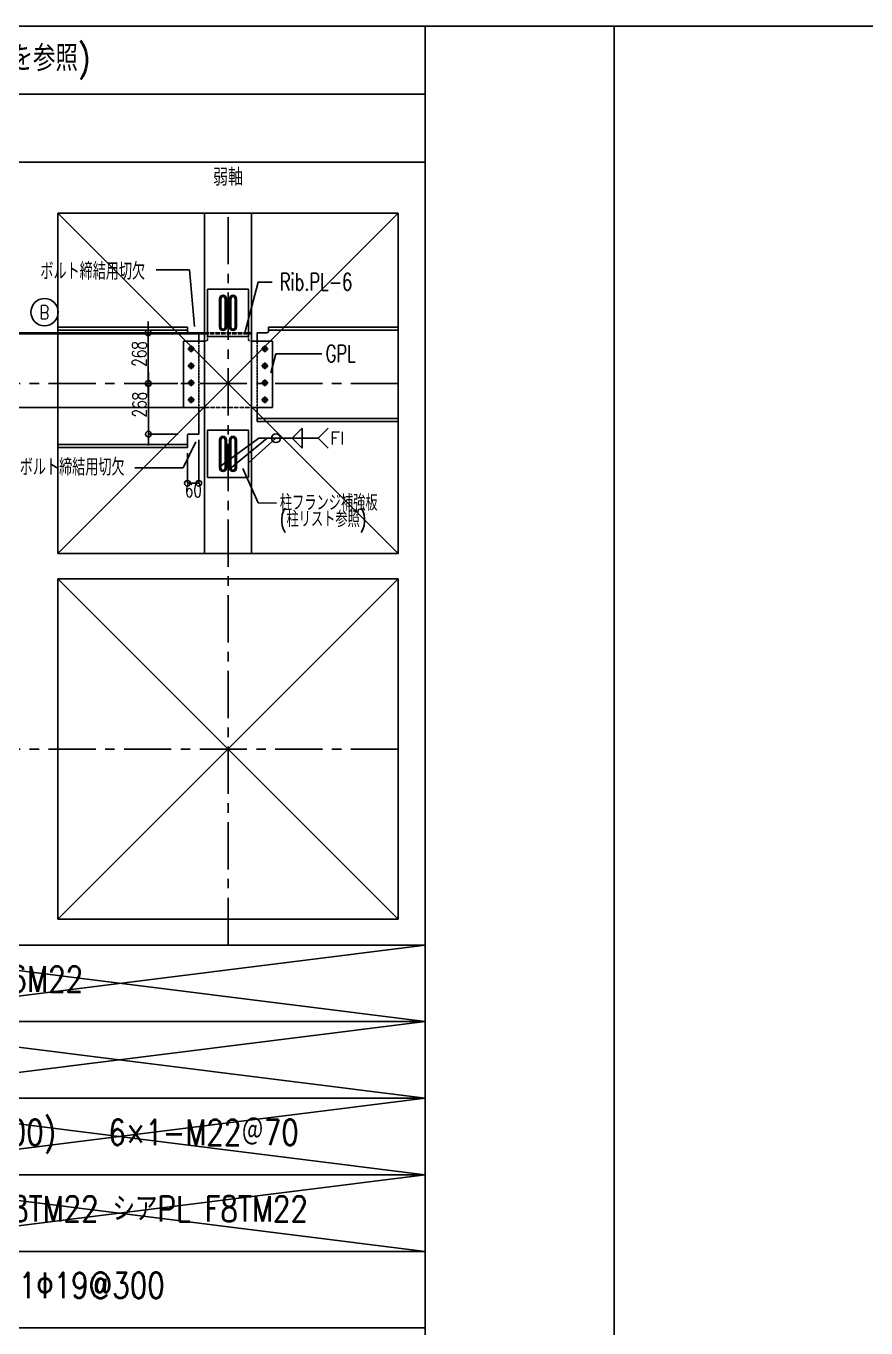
# Model space of a CAD drawing. Extents: x -668440 to 1010955, y -1678500 to 210463.
# Drawn here: x -406114 to -361664, y -784110 to -715260 of the extents above; entities that cross this region are included whole.
import ezdxf
from ezdxf.enums import TextEntityAlignment as Align

# ---------------------------------------------------------------- set-up
doc = ezdxf.new("R2010")
doc.units = 0
doc.header["$MEASUREMENT"] = 0
doc.linetypes.add('CENTER', pattern=[2, 1.25, -0.25, 0.25, -0.25])
doc.linetypes.add('HASEN_S', pattern=[2, 1.5, -0.5])
doc.layers.get('0').update_dxf_attribs({"color": 3, "linetype": 'CONTINUOUS'})
doc.layers.get('Defpoints').update_dxf_attribs({"color": 251, "linetype": 'CONTINUOUS'})
doc.layers.add('00_ADDL', color=253, linetype='CONTINUOUS', plot=False)
for name, color, linetype in [('00_詳細', 7, 'CONTINUOUS'), ('098', 7, 'CONTINUOUS'), ('100', 5, 'CENTER'), ('_1-1_L-CL', 3, 'CONTINUOUS'), ('_1-3_L-CS', 1, 'CONTINUOUS'), ('_1-B_TXT1', 3, 'CONTINUOUS'), ('_1-C_INP1', 3, 'CONTINUOUS'), ('_5-6_GS-M', 6, 'CONTINUOUS'), ('_5-7_GS-H', 4, 'HASEN_S'), ('_B-2_PL-M', 3, 'CONTINUOUS'), ('_B-3_PL-H', 4, 'HASEN_S'), ('_B-6_BN-M', 3, 'CONTINUOUS'), ('修正2022年4月20日', 2, 'CONTINUOUS')]:
    doc.layers.add(name, color=color, linetype=linetype)
doc.styles.add('DRACAD', font='txt', dxfattribs={"width": 0.85, "bigfont": 'extfont2'})
doc.styles.add('S000', font='simplex.shx', dxfattribs={"width": 0.7, "bigfont": 'extfont2.shx'})
doc.styles.add('S020', font='simplex.shx', dxfattribs={"width": 0.8, "height": 100, "bigfont": 'extfont2.shx'})
doc.styles.add('S030', font='simplex.shx', dxfattribs={"width": 0.8, "bigfont": 'extfont2.shx'})
doc.dimstyles.new('S300', dxfattribs={"dimscale": 300, "dimtxt": 2.5, "dimasz": 1, "dimexe": 0, "dimexo": 1, "dimgap": 0.5, "dimtad": 1, "dimdec": 0, "dimzin": 0, "dimdsep": 46, "dimtxsty": 'S000', "dimblk": 'ORIGIN', "dimcen": 1, "dimclrd": 256, "dimclre": 256, "dimclrt": 6, "dimadec": 0, "dimazin": 0, "dimtfac": 1, "dimtdec": 0, "dimtix": 1, "dimtmove": 2, "dimatfit": 3, "dimldrblk": 'OPEN30', "dimfxl": 1, "dimtolj": 1, "dimtzin": 0, "dimlwd": -1, "dimlwe": -1, "dimarcsym": 0})

# ---------------------------------------------------------------- blocks, each defined once
blk = doc.blocks.new('_ORIGIN')
at = {"color": 0, "linetype": 'ByBlock', "lineweight": -2}
blk.add_line((0, 0), (-1, 0), dxfattribs=at)
blk.add_circle((0, 0), 0.5, dxfattribs=at)
blk = doc.blocks.new('*D10595')
at = {"layer": '_1-3_L-CS', "ltscale": 0.333333}
for p, q in [((-207034.7, -377742.7), (-207034.7, -377712.7)), ((-206856, -377772.7), (-207034.7, -377772.7)), ((-207034.7, -378040.7), (-207034.7, -377772.7)), ((-206877.3, -378040.7), (-207034.7, -378040.7)), ((-207034.7, -378070.7), (-207034.7, -378100.7))]:
    blk.add_line(p, q, dxfattribs=at)
at = {"layer": 'Defpoints', "color": 0}
for p in [(-207034.7, -377772.7), (-206826, -377772.7), (-206847.3, -378040.7)]:
    blk.add_point(p, dxfattribs=at)
at = {"layer": '_1-3_L-CS', "linetype": 'ByBlock', "xscale": 30, "yscale": 30, "zscale": 30}
for p, rotation in [((-207034.7, -377772.7), 270), ((-207034.7, -378040.7), 90)]:
    blk.add_blockref('_ORIGIN', p, dxfattribs=dict(at, rotation=rotation))
at = {"layer": '_1-3_L-CS', "color": 6, "insert": (-207081.7, -377884.9), "char_height": 75, "attachment_point": 5, "rotation": 90, "style": 'S000'}
blk.add_mtext('\\A1;268', dxfattribs=at)
blk = doc.blocks.new('_Open30')
at = {"color": 0, "linetype": 'ByBlock', "lineweight": -2}
for p, q in [((-1, 0.27), (0, 0)), ((0, 0), (-1, -0.27)), ((0, 0), (-1, 0))]:
    blk.add_line(p, q, dxfattribs=at)
blk = doc.blocks.new('*D10596')
at = {"layer": '_1-3_L-CS', "ltscale": 0.333333}
for p, q in [((-207033.7, -378010.7), (-207033.7, -377980.7)), ((-206877.3, -378040.7), (-207033.7, -378040.7)), ((-207033.7, -378308.7), (-207033.7, -378040.7)), ((-206876.4, -378308.7), (-207033.7, -378308.7)), ((-207033.7, -378338.7), (-207033.7, -378368.7))]:
    blk.add_line(p, q, dxfattribs=at)
at = {"layer": 'Defpoints', "color": 0}
for p in [(-207033.7, -378040.7), (-206847.3, -378040.7), (-206846.4, -378308.7)]:
    blk.add_point(p, dxfattribs=at)
at = {"layer": '_1-3_L-CS', "linetype": 'ByBlock', "xscale": 30, "yscale": 30, "zscale": 30}
for p, rotation in [((-207033.7, -378040.7), 270), ((-207033.7, -378308.7), 90)]:
    blk.add_blockref('_ORIGIN', p, dxfattribs=dict(at, rotation=rotation))
at = {"layer": '_1-3_L-CS', "color": 6, "insert": (-207080.7, -378152.9), "char_height": 75, "attachment_point": 5, "rotation": 90, "style": 'S000'}
blk.add_mtext('\\A1;268', dxfattribs=at)
blk = doc.blocks.new('*D10598')
at = {"layer": '_1-3_L-CS'}
for p, q in [((-206767.3, -378338.7), (-206767.3, -378568.9)), ((-206827.3, -378409.5), (-206827.3, -378568.9)), ((-206797.3, -378568.9), (-206797.3, -378568.9))]:
    blk.add_line(p, q, dxfattribs=at)
at = {"layer": 'Defpoints', "color": 0}
for p in [(-206767.3, -378308.7), (-206827.3, -378379.5), (-206827.3, -378568.9)]:
    blk.add_point(p, dxfattribs=at)
at = {"layer": '_1-3_L-CS', "linetype": 'ByBlock', "xscale": 30, "yscale": 30, "zscale": 30, "rotation": 180}
blk.add_blockref('_ORIGIN', (-206827.3, -378568.9), dxfattribs=at)
at = {"layer": '_1-3_L-CS', "linetype": 'ByBlock', "xscale": 30, "yscale": 30, "zscale": 30}
blk.add_blockref('_ORIGIN', (-206767.3, -378568.9), dxfattribs=at)
at = {"layer": '_1-3_L-CS', "color": 6, "insert": (-206795.6, -378605.5), "char_height": 75, "attachment_point": 5, "style": 'S000'}
blk.add_mtext('\\A1;60', dxfattribs=at)
blk = doc.blocks.new('剛接合部C1Y')
at = {"layer": '00_ADDL'}
for p, q in [((-205569.24126, -381010.73644), (-205569.24126, -376150.73644)), ((-207512.31713, -377140.73644), (-205712.31713, -378940.73644)), ((-205712.31713, -377140.73644), (-207512.31713, -378940.73644)), ((-207512.31713, -379074.06977), (-205712.31713, -380874.06977)), ((-205712.31713, -379074.06977), (-207512.31713, -380874.06977)), ((-208805.39301, -381010.73644), (-205569.24126, -381415.73644)), ((-205569.24126, -381010.73644), (-208805.39301, -381415.73644)), ((-208805.39301, -381415.73644), (-205569.24126, -381820.73644)), ((-205569.24126, -381415.73644), (-208805.39301, -381820.73644)), ((-208805.39301, -381820.73644), (-205569.24126, -382225.73644)), ((-205569.24126, -381820.73644), (-208805.39301, -382225.73644)), ((-208805.39301, -382225.73644), (-205569.24126, -382630.73644)), ((-205569.24126, -382225.73644), (-208805.39301, -382630.73644))]:
    blk.add_line(p, q, dxfattribs=at)
at = {"layer": '00_ADDL', "transparency": 33554661}
for p, q in [((-206730.56713, -377772.73644), (-209623.92615, -377772.73644)), ((-206730.56713, -377778.73644), (-209623.92615, -377778.73644)), ((-206847.31713, -378167.73644), (-208807.60986, -378167.73644))]:
    blk.add_line(p, q, dxfattribs=at)
at = {"layer": '00_ADDL'}
for points in [[(-207512.31713, -378940.73644), (-207512.31713, -377140.73644), (-205712.31713, -377140.73644), (-205712.31713, -378940.73644)], [(-207512.31713, -380874.06977), (-207512.31713, -379074.06977), (-205712.31713, -379074.06977), (-205712.31713, -380874.06977)]]:
    blk.add_lwpolyline(points, close=True, dxfattribs=at)
at = {"layer": '00_詳細'}
for p, q in [((-206737.31713, -378940.73644), (-206737.31713, -377140.73644)), ((-206487.31713, -378940.73644), (-206487.31713, -377140.73644)), ((-206504.31713, -377542.73644), (-206720.31713, -377542.73644)), ((-206720.31713, -377542.73644), (-206720.31713, -377792.73644)), ((-206504.31713, -377792.73644), (-206504.31713, -377542.73644)), ((-206655.44696, -377585.84813), (-206656.81713, -377592.73644)), ((-206656.81713, -377592.73644), (-206656.81713, -377742.73644)), ((-206651.54506, -377580.00851), (-206655.44696, -377585.84813)), ((-206645.70544, -377576.1066), (-206651.54506, -377580.00851)), ((-206648.97981, -377588.52692), (-206649.81713, -377592.73644)), ((-206649.81713, -377592.73644), (-206649.81713, -377742.73644)), ((-206646.59531, -377584.95826), (-206648.97981, -377588.52692)), ((-206643.02665, -377582.57376), (-206646.59531, -377584.95826)), ((-206638.81713, -377574.73644), (-206645.70544, -377576.1066)), ((-206638.81713, -377581.73644), (-206643.02665, -377582.57376)), ((-206631.92883, -377576.1066), (-206638.81713, -377574.73644)), ((-206634.60762, -377582.57376), (-206638.81713, -377581.73644)), ((-206631.03896, -377584.95826), (-206634.60762, -377582.57376)), ((-206626.08921, -377580.00851), (-206631.92883, -377576.1066)), ((-206628.65446, -377588.52692), (-206631.03896, -377584.95826)), ((-206627.81713, -377592.73644), (-206628.65446, -377588.52692)), ((-206627.81713, -377742.73644), (-206627.81713, -377592.73644)), ((-206622.1873, -377585.84813), (-206626.08921, -377580.00851)), ((-206620.81713, -377592.73644), (-206622.1873, -377585.84813)), ((-206620.81713, -377742.73644), (-206620.81713, -377592.73644)), ((-206602.44696, -377585.84813), (-206603.81713, -377592.73644)), ((-206603.81713, -377592.73644), (-206603.81713, -377742.73644)), ((-206598.54506, -377580.00851), (-206602.44696, -377585.84813)), ((-206592.70544, -377576.1066), (-206598.54506, -377580.00851)), ((-206595.97981, -377588.52692), (-206596.81713, -377592.73644)), ((-206596.81713, -377592.73644), (-206596.81713, -377742.73644)), ((-206593.59531, -377584.95826), (-206595.97981, -377588.52692)), ((-206590.02665, -377582.57376), (-206593.59531, -377584.95826)), ((-206585.81713, -377574.73644), (-206592.70544, -377576.1066)), ((-206585.81713, -377581.73644), (-206590.02665, -377582.57376)), ((-206578.92883, -377576.1066), (-206585.81713, -377574.73644)), ((-206581.60762, -377582.57376), (-206585.81713, -377581.73644)), ((-206578.03896, -377584.95826), (-206581.60762, -377582.57376)), ((-206573.08921, -377580.00851), (-206578.92883, -377576.1066)), ((-206575.65446, -377588.52692), (-206578.03896, -377584.95826)), ((-206574.81713, -377592.73644), (-206575.65446, -377588.52692)), ((-206574.81713, -377742.73644), (-206574.81713, -377592.73644)), ((-206569.1873, -377585.84813), (-206573.08921, -377580.00851)), ((-206567.81713, -377592.73644), (-206569.1873, -377585.84813)), ((-206567.81713, -377742.73644), (-206567.81713, -377592.73644)), ((-206656.81713, -377742.73644), (-206655.44696, -377749.62474)), ((-206655.44696, -377749.62474), (-206651.54506, -377755.46436)), ((-206651.54506, -377755.46436), (-206645.70544, -377759.36627)), ((-206649.81713, -377742.73644), (-206648.97981, -377746.94595)), ((-206648.97981, -377746.94595), (-206646.59531, -377750.51461)), ((-206646.59531, -377750.51461), (-206643.02665, -377752.89911)), ((-206645.70544, -377759.36627), (-206638.81713, -377760.73644)), ((-206643.02665, -377752.89911), (-206638.81713, -377753.73644)), ((-206638.81713, -377753.73644), (-206634.60762, -377752.89911)), ((-206638.81713, -377760.73644), (-206631.92883, -377759.36627)), ((-206634.60762, -377752.89911), (-206631.03896, -377750.51461)), ((-206631.92883, -377759.36627), (-206626.08921, -377755.46436)), ((-206631.03896, -377750.51461), (-206628.65446, -377746.94595)), ((-206628.65446, -377746.94595), (-206627.81713, -377742.73644)), ((-206626.08921, -377755.46436), (-206622.1873, -377749.62474)), ((-206622.1873, -377749.62474), (-206620.81713, -377742.73644)), ((-206603.81713, -377742.73644), (-206602.44696, -377749.62474)), ((-206602.44696, -377749.62474), (-206598.54506, -377755.46436)), ((-206598.54506, -377755.46436), (-206592.70544, -377759.36627)), ((-206596.81713, -377742.73644), (-206595.97981, -377746.94595)), ((-206595.97981, -377746.94595), (-206593.59531, -377750.51461)), ((-206593.59531, -377750.51461), (-206590.02665, -377752.89911)), ((-206592.70544, -377759.36627), (-206585.81713, -377760.73644)), ((-206590.02665, -377752.89911), (-206585.81713, -377753.73644)), ((-206585.81713, -377753.73644), (-206581.60762, -377752.89911)), ((-206585.81713, -377760.73644), (-206578.92883, -377759.36627)), ((-206581.60762, -377752.89911), (-206578.03896, -377750.51461)), ((-206578.92883, -377759.36627), (-206573.08921, -377755.46436)), ((-206578.03896, -377750.51461), (-206575.65446, -377746.94595)), ((-206575.65446, -377746.94595), (-206574.81713, -377742.73644)), ((-206573.08921, -377755.46436), (-206569.1873, -377749.62474)), ((-206569.1873, -377749.62474), (-206567.81713, -377742.73644)), ((-206720.31713, -377792.73644), (-206504.31713, -377792.73644)), ((-206720.31713, -378538.73644), (-206720.31713, -378288.73644)), ((-206720.31713, -378288.73644), (-206504.31713, -378288.73644)), ((-206655.44696, -378331.84813), (-206651.54506, -378326.00851)), ((-206651.54506, -378326.00851), (-206645.70544, -378322.1066)), ((-206646.59531, -378330.95826), (-206643.02665, -378328.57376)), ((-206645.70544, -378322.1066), (-206638.81713, -378320.73644)), ((-206643.02665, -378328.57376), (-206638.81713, -378327.73644)), ((-206638.81713, -378320.73644), (-206631.92883, -378322.1066)), ((-206638.81713, -378327.73644), (-206634.60762, -378328.57376)), ((-206634.60762, -378328.57376), (-206631.03896, -378330.95826)), ((-206631.92883, -378322.1066), (-206626.08921, -378326.00851)), ((-206626.08921, -378326.00851), (-206622.1873, -378331.84813)), ((-206602.44696, -378331.84813), (-206598.54506, -378326.00851)), ((-206598.54506, -378326.00851), (-206592.70544, -378322.1066)), ((-206593.59531, -378330.95826), (-206590.02665, -378328.57376)), ((-206592.70544, -378322.1066), (-206585.81713, -378320.73644)), ((-206590.02665, -378328.57376), (-206585.81713, -378327.73644)), ((-206585.81713, -378320.73644), (-206578.92883, -378322.1066)), ((-206585.81713, -378327.73644), (-206581.60762, -378328.57376)), ((-206581.60762, -378328.57376), (-206578.03896, -378330.95826)), ((-206578.92883, -378322.1066), (-206573.08921, -378326.00851)), ((-206573.08921, -378326.00851), (-206569.1873, -378331.84813)), ((-206504.31713, -378288.73644), (-206504.31713, -378538.73644)), ((-206656.81713, -378338.73644), (-206655.44696, -378331.84813)), ((-206656.81713, -378488.73644), (-206656.81713, -378338.73644)), ((-206649.81713, -378338.73644), (-206648.97981, -378334.52692)), ((-206649.81713, -378488.73644), (-206649.81713, -378338.73644)), ((-206648.97981, -378334.52692), (-206646.59531, -378330.95826)), ((-206631.03896, -378330.95826), (-206628.65446, -378334.52692)), ((-206628.65446, -378334.52692), (-206627.81713, -378338.73644)), ((-206627.81713, -378338.73644), (-206627.81713, -378488.73644)), ((-206622.1873, -378331.84813), (-206620.81713, -378338.73644)), ((-206620.81713, -378338.73644), (-206620.81713, -378488.73644)), ((-206603.81713, -378338.73644), (-206602.44696, -378331.84813)), ((-206603.81713, -378488.73644), (-206603.81713, -378338.73644)), ((-206596.81713, -378338.73644), (-206595.97981, -378334.52692)), ((-206596.81713, -378488.73644), (-206596.81713, -378338.73644)), ((-206595.97981, -378334.52692), (-206593.59531, -378330.95826)), ((-206578.03896, -378330.95826), (-206575.65446, -378334.52692)), ((-206575.65446, -378334.52692), (-206574.81713, -378338.73644)), ((-206574.81713, -378338.73644), (-206574.81713, -378488.73644)), ((-206569.1873, -378331.84813), (-206567.81713, -378338.73644)), ((-206567.81713, -378338.73644), (-206567.81713, -378488.73644)), ((-206655.44696, -378495.62474), (-206656.81713, -378488.73644)), ((-206651.54506, -378501.46436), (-206655.44696, -378495.62474)), ((-206645.70544, -378505.36627), (-206651.54506, -378501.46436)), ((-206648.97981, -378492.94595), (-206649.81713, -378488.73644)), ((-206646.59531, -378496.51461), (-206648.97981, -378492.94595)), ((-206643.02665, -378498.89911), (-206646.59531, -378496.51461)), ((-206638.81713, -378506.73644), (-206645.70544, -378505.36627)), ((-206638.81713, -378499.73644), (-206643.02665, -378498.89911)), ((-206634.60762, -378498.89911), (-206638.81713, -378499.73644)), ((-206631.92883, -378505.36627), (-206638.81713, -378506.73644)), ((-206631.03896, -378496.51461), (-206634.60762, -378498.89911)), ((-206626.08921, -378501.46436), (-206631.92883, -378505.36627)), ((-206628.65446, -378492.94595), (-206631.03896, -378496.51461)), ((-206627.81713, -378488.73644), (-206628.65446, -378492.94595)), ((-206622.1873, -378495.62474), (-206626.08921, -378501.46436)), ((-206620.81713, -378488.73644), (-206622.1873, -378495.62474)), ((-206602.44696, -378495.62474), (-206603.81713, -378488.73644)), ((-206598.54506, -378501.46436), (-206602.44696, -378495.62474)), ((-206592.70544, -378505.36627), (-206598.54506, -378501.46436)), ((-206595.97981, -378492.94595), (-206596.81713, -378488.73644)), ((-206593.59531, -378496.51461), (-206595.97981, -378492.94595)), ((-206590.02665, -378498.89911), (-206593.59531, -378496.51461)), ((-206585.81713, -378506.73644), (-206592.70544, -378505.36627)), ((-206585.81713, -378499.73644), (-206590.02665, -378498.89911)), ((-206581.60762, -378498.89911), (-206585.81713, -378499.73644)), ((-206578.92883, -378505.36627), (-206585.81713, -378506.73644)), ((-206578.03896, -378496.51461), (-206581.60762, -378498.89911)), ((-206573.08921, -378501.46436), (-206578.92883, -378505.36627)), ((-206575.65446, -378492.94595), (-206578.03896, -378496.51461)), ((-206574.81713, -378488.73644), (-206575.65446, -378492.94595)), ((-206569.1873, -378495.62474), (-206573.08921, -378501.46436)), ((-206567.81713, -378488.73644), (-206569.1873, -378495.62474)), ((-206504.31713, -378538.73644), (-206720.31713, -378538.73644))]:
    blk.add_line(p, q, dxfattribs=at)
at = {"layer": '100', "linetype": 'CENTER', "ltscale": 200}
for p, q in [((-206612.31713, -381010.73644), (-206612.31713, -377140.73644)), ((-205712.31713, -378040.73644), (-211512.31713, -378040.73644)), ((-205712.31713, -379974.06977), (-211512.31713, -379974.06977))]:
    blk.add_line(p, q, dxfattribs=at)
at = {"layer": '_1-1_L-CL'}
for p, q in [((-211655.39301, -376150.73644), (-205569.24126, -376150.73644)), ((-211655.39301, -376150.73644), (-205569.24126, -376150.73644)), ((-205569.24126, -376150.73644), (-205569.24126, -383035.73644)), ((-211655.39301, -376510.73644), (-205569.24126, -376510.73644)), ((-211655.39301, -376870.73644), (-205569.24126, -376870.73644)), ((-211655.39301, -381415.73644), (-205569.24126, -381415.73644)), ((-211655.39301, -381820.73644), (-205569.24126, -381820.73644)), ((-211655.39301, -382225.73644), (-205569.24126, -382225.73644)), ((-208805.39301, -382630.73644), (-205569.24126, -382630.73644)), ((-211655.39301, -383035.73644), (-205569.24126, -383035.73644))]:
    blk.add_line(p, q, dxfattribs=at)
at = {"layer": '_1-3_L-CS'}
for p, q in [((-206816.82082, -377439.50744), (-206992.33157, -377439.84022)), ((-206789.70438, -377739.28534), (-206816.82082, -377439.50744)), ((-206386.21043, -377985.1199), (-206359.09399, -377883.91995)), ((-206359.09399, -377883.91995), (-206116.59039, -377884.53126)), ((-206783.35742, -378349.99315), (-206848.8038, -378487.21126)), ((-206848.8038, -378487.21126), (-207105.27004, -378487.69754)), ((-206533.59752, -378491.0145), (-206453.50197, -378672.95226)), ((-206453.50197, -378672.95226), (-206356.20909, -378673.25791))]:
    blk.add_line(p, q, dxfattribs=at)
at = {"layer": '_1-3_L-CS', "transparency": 33554661}
for p, q in [((-206449.7858, -378330.37995), (-206656.81713, -378481.29276)), ((-206602.96419, -378493.02449), (-206404.27244, -378330.37995)), ((-206358.75908, -378330.37995), (-206449.7858, -378330.37995)), ((-206219.23255, -378277.04661), (-206272.56588, -378330.37995)), ((-206219.23255, -378383.71328), (-206272.56588, -378330.37995)), ((-206219.23255, -378277.04661), (-206219.23255, -378383.71328)), ((-206081.63586, -378277.04661), (-206134.96919, -378330.37995)), ((-206081.63586, -378383.71328), (-206134.96919, -378330.37995))]:
    blk.add_line(p, q, dxfattribs=at)
at = {"layer": '_1-3_L-CS'}
for points in [[(-206523.83305, -377772.73644), (-206452.11222, -377505.07064), (-206378.13463, -377505.07064)], [(-206504.31713, -378460.79649), (-206358.75908, -378330.37995), (-206134.96919, -378330.37995)]]:
    blk.add_lwpolyline(points, dxfattribs=at)
at = {"layer": '_1-3_L-CS', "ltscale": 10}
blk.add_circle((-207583.12675, -377663.97314), 72, dxfattribs=at)
at = {"layer": '_1-3_L-CS'}
blk.add_circle((-206358.75908, -378330.37995), 23.47939, dxfattribs=at)
at = {"layer": '_5-6_GS-M'}
for p, q in [((-206827.31713, -377742.73644), (-207512.31713, -377742.73644)), ((-206827.31713, -377758.73644), (-207512.31713, -377758.73644)), ((-206827.31713, -377762.73644), (-206827.31713, -377742.73644)), ((-206767.31713, -377772.73644), (-206817.31713, -377772.73644)), ((-206767.31713, -377817.73644), (-206767.31713, -377772.73644)), ((-206457.31713, -377772.73644), (-206407.31713, -377772.73644)), ((-206457.31713, -377817.73644), (-206457.31713, -377772.73644)), ((-206397.31713, -377742.73644), (-205712.31713, -377742.73644)), ((-206397.31713, -377762.73644), (-206397.31713, -377742.73644)), ((-206397.31713, -377758.73644), (-205712.31713, -377758.73644)), ((-206767.31713, -378308.73644), (-206767.31713, -378167.73644)), ((-206457.31713, -378242.73644), (-206457.31713, -378167.73644)), ((-206457.31713, -378226.73644), (-205712.31713, -378226.73644)), ((-206457.31713, -378242.73644), (-205712.31713, -378242.73644)), ((-206827.31713, -378318.73644), (-206827.31713, -378379.53482)), ((-206767.31713, -378308.73644), (-206817.31713, -378308.73644)), ((-206827.31713, -378363.53482), (-207512.31713, -378363.53482)), ((-206827.31713, -378379.53482), (-207512.31713, -378379.53482))]:
    blk.add_line(p, q, dxfattribs=at)
for centre, start, end in [((-206817.31713, -377762.73644), 180, 270), ((-206407.31713, -377762.73644), 270, 0), ((-206817.31713, -378318.73644), 90, 180)]:
    blk.add_arc(centre, 10, start, end, dxfattribs=at)
at = {"layer": '_5-7_GS-H'}
for p, q in [((-206767.31713, -378167.73644), (-206767.31713, -377817.73644)), ((-206457.31713, -378167.73644), (-206457.31713, -377817.73644))]:
    blk.add_line(p, q, dxfattribs=at)
at = {"layer": '_B-2_PL-M'}
for p, q in [((-206847.31713, -378167.73644), (-206847.31713, -377817.73644)), ((-206730.56713, -377817.73644), (-206847.31713, -377817.73644)), ((-206484.06713, -377817.73644), (-206377.31713, -377817.73644)), ((-206377.31713, -378167.73644), (-206377.31713, -377817.73644)), ((-206737.31713, -378167.73644), (-206847.31713, -378167.73644)), ((-206484.06713, -378167.73644), (-206377.31713, -378167.73644))]:
    blk.add_line(p, q, dxfattribs=at)
at = {"layer": '_B-3_PL-H', "ltscale": 0.3}
for p, q in [((-206494.06713, -377772.73644), (-206730.56713, -377772.73644)), ((-206494.06713, -377778.73644), (-206730.56713, -377778.73644)), ((-206612.31713, -378167.73644), (-206740.56713, -378167.73644, 0.1)), ((-206612.31713, -378167.73644), (-206737.31713, -378167.73644)), ((-206612.31713, -378167.73644), (-206484.06713, -378167.73644))]:
    blk.add_line(p, q, dxfattribs=at)
at = {"layer": '_B-3_PL-H'}
for p, q in [((-206730.56713, -377772.73644), (-206730.56713, -377778.73644)), ((-206720.56713, -377778.73644), (-206720.56713, -377807.73644)), ((-206720.31713, -377778.73644), (-206720.56713, -377807.73644)), ((-206504.06713, -377778.73644), (-206504.06713, -377807.73644)), ((-206494.06713, -377772.73644), (-206494.06713, -377778.73644)), ((-206730.56713, -377817.73644), (-206740.56713, -377817.73644)), ((-206494.06713, -377817.73644), (-206484.06713, -377817.73644))]:
    blk.add_line(p, q, dxfattribs=at)
for centre, start, end in [((-206730.56713, -377807.73644), 270, 0), ((-206494.06713, -377807.73644), 180, 270)]:
    blk.add_arc(centre, 10, start, end, dxfattribs=at)
at = {"layer": '_B-6_BN-M'}
for p, q in [((-206807.31713, -377874.73644), (-206807.31713, -377840.73644)), ((-206417.31713, -377874.73644), (-206417.31713, -377840.73644)), ((-206790.31713, -377857.73644), (-206824.31713, -377857.73644)), ((-206434.31713, -377857.73644), (-206400.31713, -377857.73644)), ((-206790.31713, -377947.73644), (-206824.31713, -377947.73644)), ((-206807.31713, -377964.73644), (-206807.31713, -377930.73644)), ((-206434.31713, -377947.73644), (-206400.31713, -377947.73644)), ((-206417.31713, -377964.73644), (-206417.31713, -377930.73644)), ((-206790.31713, -378037.73644), (-206824.31713, -378037.73644)), ((-206807.31713, -378054.73644), (-206807.31713, -378020.73644)), ((-206434.31713, -378037.73644), (-206400.31713, -378037.73644)), ((-206417.31713, -378054.73644), (-206417.31713, -378020.73644)), ((-206807.31713, -378144.73644), (-206807.31713, -378110.73644)), ((-206417.31713, -378144.73644), (-206417.31713, -378110.73644)), ((-206790.31713, -378127.73644), (-206824.31713, -378127.73644)), ((-206434.31713, -378127.73644), (-206400.31713, -378127.73644))]:
    blk.add_line(p, q, dxfattribs=at)
for centre in [(-206807.31713, -377857.73644), (-206417.31713, -377857.73644), (-206807.31713, -377947.73644), (-206417.31713, -377947.73644), (-206807.31713, -378037.73644), (-206417.31713, -378037.73644), (-206807.31713, -378127.73644), (-206417.31713, -378127.73644)]:
    blk.add_circle(centre, 12, dxfattribs=at)
at = {"layer": 'Defpoints'}
for p, q in [((-233913.84825, -376150.73644), (-194214.20716, -376150.73644)), ((-205569.24126, -376150.73644), (-205569.24126, -393525.7562)), ((-204569.24126, -376150.73644), (-204569.24126, -393525.7562))]:
    blk.add_line(p, q, dxfattribs=at)
at = {"layer": '修正2022年4月20日'}
blk.add_line((-211655.39301, -381010.73644), (-205569.24126, -381010.73644), dxfattribs=at)
at = {"layer": '098', "color": 3, "linetype": 'Continuous', "style": 'DRACAD'}
blk.add_text('FI', height=66.666667, dxfattribs=at).set_placement((-206071.81128, -378330.37995), align=Align.MIDDLE_LEFT)
at = {"layer": '_1-1_L-CL', "style": 'S020', "width": 0.8}
blk.add_text('WJ59(J59は梁ウェブガセットリストを参照)', height=135, dxfattribs=at).set_placement((-208612.31713, -376330.73644), align=Align.MIDDLE)
blk.add_text('梁上スタッド：\u30001Φ19@300', height=135, dxfattribs=at).set_placement((-208670.39301, -382810.73644), align=Align.MIDDLE_LEFT)
at = {"layer": '_1-3_L-CS', "ltscale": 10, "style": 'S000', "text_generation_flag": 2, "width": 0.8}
blk.add_text('B', height=72, rotation=180.00000003, dxfattribs=at).set_placement((-207583.12675, -377663.97314), align=Align.MIDDLE)
at = {"layer": '_1-B_TXT1', "style": 'S020', "width": 0.8}
blk.add_text('弱軸', height=90, dxfattribs=at).set_placement((-206612.31713, -377021.66371), align=Align.BOTTOM_CENTER)
at = {"layer": '_1-B_TXT1', "color": 3, "style": 'S030', "width": 0.7}
for s, height, p in [('ボルト締結用切欠', 90, (-207605.31466, -377447.37605)), ('GPL', 90, (-206095.39723, -377882.88241)), ('ボルト締結用切欠', 90, (-207714.12178, -378483.38095)), ('柱フランジ補強板', 84, (-206338.15406, -378671.60907)), ('(柱リスト参照)', 84, (-206338.15406, -378758.24804))]:
    blk.add_text(s, height=height, dxfattribs=at).set_placement(p, align=Align.MIDDLE_LEFT)
at = {"layer": '_1-C_INP1'}
for s, height, style, width, p in [('Rib.PL-6', 90, 'S030', 0.7, (-206338.06306, -377503.42179)), ('C400-N19-6M22', 135, 'S020', 0.8, (-208670.39301, -381190.73644)), ('PL-12 (SS400)', 135, 'S020', 0.8, (-208670.39301, -382000.73644)), ('6×1-M22＠70', 135, 'S020', 0.8, (-207245.39301, -382000.73644)), ('金物・SFPL\u3000F8TM22 シアPL F8TM22', 135, 'S020', 0.8, (-208670.39301, -382405.73644))]:
    blk.add_text(s, height=height, dxfattribs=dict(at, style=style, width=width)).set_placement(p, align=Align.MIDDLE_LEFT)
at = {"layer": '_1-3_L-CS', "ltscale": 0.333333}
for base, p1, p2, picture, middle in [((-207034.65047, -377772.73644), (-206847.31713, -378040.73644), (-206826.01643, -377772.73644), '*D10595', (-207081.65047, -377884.85653)), ((-207033.71181, -378040.73644), (-206846.37848, -378308.73644), (-206847.31713, -378040.73644), '*D10596', (-207080.71181, -378152.85653))]:
    dim = blk.add_linear_dim(base=base, p1=p1, p2=p2, angle=90, dimstyle='S300', override={"dimscale": 30}, dxfattribs=at)
    dim.commit()
    dim.dimension.update_dxf_attribs({"geometry": picture, "text_midpoint": middle, "dimtype": 160})
at = {"layer": '_1-3_L-CS'}
dim = blk.add_linear_dim(base=(-206827.31713, -378568.86815), p1=(-206767.31713, -378308.73644), p2=(-206827.31713, -378379.53482), dimstyle='S300', override={"dimscale": 30}, dxfattribs=at)
dim.commit()
dim.dimension.update_dxf_attribs({"geometry": '*D10598', "text_midpoint": (-206795.58764, -378605.46896), "dimtype": 160})

msp = doc.modelspace()

# ---------------------------------------------------------------- block references
at = {"xscale": 10, "yscale": 10, "zscale": 10}
msp.add_blockref('剛接合部C1Y', (1670698.6842, 3046247.35843, 5600), dxfattribs=at)

doc.saveas('drawing.dxf')
